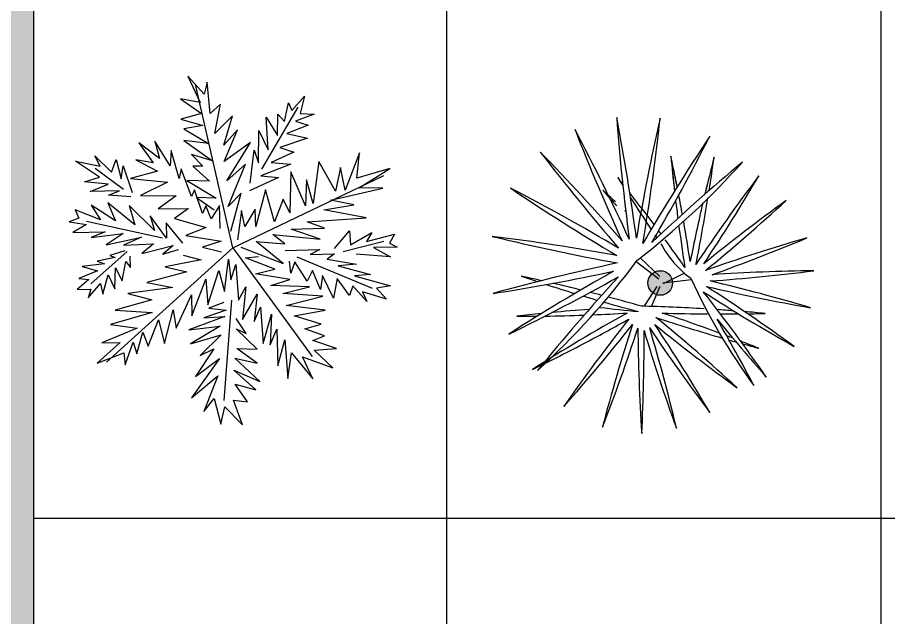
# Model space of a CAD drawing. Header units: inches. Extents: x 7658 to 73799, y 48 to 40262.
# Drawn here: x 11307 to 15635, y 22331 to 25311 of the extents above; entities that cross this region are included whole.
import ezdxf

# ---------------------------------------------------------------- set-up
doc = ezdxf.new("R2010")
doc.units = ezdxf.units.IN
doc.layers.add('www.cad-blocks.net', color=7, linetype='Continuous')

# ---------------------------------------------------------------- blocks, each defined once
blk = doc.blocks.new('A$C516926BB')
for p, q in [((0, 38.5194), (0, 0)), ((2.0521, 38.5194), (2.0521, 0)), ((4.2099, 38.5194), (4.2099, 0)), ((0, 22.1292), (62.4121, 22.1292))]:
    blk.add_line(p, q)
blk = doc.blocks.new('A$C6CAA186E')
at = {"color": 0}
for p, q in [((0.5885, 1.7324), (0.6502, 1.6011)), ((0.6703, 1.6436), (0.5885, 1.7324)), ((0.8121, 0.8804), (0.6272, 1.6911)), ((0.6859, 1.7029), (0.6703, 1.6436)), ((0.6997, 1.5475), (0.6859, 1.7029)), ((0.553, 1.6201), (0.6577, 1.5466)), ((0.6502, 1.6011), (0.553, 1.6201)), ((1.1056, 1.5624), (1.1693, 1.6332)), ((1.1693, 1.6332), (1.148, 1.5465)), ((0.7514, 1.5928), (0.6997, 1.5475)), ((0.7229, 1.4469), (0.7514, 1.5928)), ((0.9561, 1.2709), (1.1368, 1.5778)), ((1.0689, 1.5069), (1.09, 1.6)), ((1.09, 1.6), (1.1056, 1.5624)), ((0.6577, 1.5466), (0.5552, 1.5191)), ((0.5552, 1.5191), (0.6631, 1.4878)), ((0.8115, 1.5351), (0.7229, 1.4469)), ((0.7684, 1.389), (0.8115, 1.5351)), ((0.9877, 1.3663), (0.9779, 1.5281)), ((0.9779, 1.5281), (1.0346, 1.4368)), ((1.0346, 1.4368), (1.0365, 1.5441)), ((1.0365, 1.5441), (1.0689, 1.5069)), ((1.2175, 1.5438), (1.1235, 1.5081)), ((1.148, 1.5465), (1.2175, 1.5438)), ((0.6631, 1.4878), (0.5688, 1.471)), ((1.1871, 1.4884), (1.0806, 1.4483)), ((1.1235, 1.5081), (1.1871, 1.4884)), ((0.5688, 1.471), (0.6924, 1.3979)), ((0.8362, 1.4662), (0.7684, 1.389)), ((0.7701, 1.3091), (0.8362, 1.4662)), ((0.9407, 1.3022), (0.9415, 1.4621)), ((0.9415, 1.4621), (0.9877, 1.3663)), ((1.0806, 1.4483), (1.1842, 1.4252)), ((0.3451, 1.401), (0.4167, 1.3015)), ((0.4478, 1.3232), (0.3451, 1.401)), ((0.5012, 1.2865), (0.4249, 1.409)), ((0.4249, 1.409), (0.4478, 1.3232)), ((0.5701, 1.4121), (0.7111, 1.312)), ((0.6924, 1.3979), (0.5701, 1.4121)), ((0.9006, 1.4023), (0.7701, 1.3091)), ((0.7826, 1.2125), (0.9006, 1.4023)), ((1.1842, 1.4252), (1.0464, 1.3781)), ((0.5059, 1.3623), (0.5012, 1.2865)), ((0.5467, 1.2243), (0.5059, 1.3623)), ((0.6073, 1.3435), (0.6632, 1.2857)), ((0.7111, 1.312), (0.6073, 1.3435)), ((0.8986, 1.2003), (0.9183, 1.3648)), ((0.9183, 1.3648), (0.9407, 1.3022)), ((1.1163, 1.3543), (1.0038, 1.3035)), ((1.0464, 1.3781), (1.1163, 1.3543)), ((1.4425, 1.3508), (1.3707, 1.1662)), ((1.4284, 1.2263), (1.4425, 1.3508)), ((0.0314, 1.3101), (0.154, 1.2854)), ((0.151, 1.2306), (0.0314, 1.3101)), ((0.1277, 1.3374), (0.2094, 1.255)), ((0.154, 1.2854), (0.1277, 1.3374)), ((0.2094, 1.255), (0.2333, 1.3187)), ((0.2333, 1.3187), (0.2585, 1.2224)), ((0.3301, 1.3165), (0.4386, 1.2599)), ((0.4167, 1.3015), (0.3301, 1.3165)), ((1.0038, 1.3035), (1.1007, 1.2951)), ((1.2393, 1.3086), (1.2122, 1.0996)), ((1.3224, 1.1609), (1.2393, 1.3086)), ((0.2701, 1.17), (0.129, 1.2743)), ((0.2585, 1.2224), (0.2676, 1.2878)), ((0.2676, 1.2878), (0.3125, 1.1541)), ((0.4386, 1.2599), (0.3047, 1.2234)), ((0.5562, 1.2729), (0.5467, 1.2243)), ((0.6075, 1.1351), (0.5562, 1.2729)), ((0.6632, 1.2857), (0.6149, 1.2847)), ((0.6149, 1.2847), (0.6964, 1.2107)), ((0.8756, 1.2945), (0.7826, 1.2125)), ((0.7896, 1.0843), (0.8756, 1.2945)), ((1.1007, 1.2951), (0.9526, 1.2372)), ((1.1015, 1.2572), (1.0954, 1.053)), ((1.1746, 1.0883), (1.1015, 1.2572)), ((1.3473, 1.2793), (1.3224, 1.1609)), ((1.3707, 1.1662), (1.3473, 1.2793)), ((1.5936, 1.274), (1.4284, 1.2263)), ((1.4399, 1.1782), (1.5936, 1.274)), ((0.0757, 1.208), (0.151, 1.2306)), ((0.3047, 1.2234), (0.4882, 1.2062)), ((0.5848, 1.2146), (0.7298, 1.1272)), ((0.6964, 1.2107), (0.5848, 1.2146)), ((0.8121, 0.8804), (1.5628, 1.2397)), ((1.039, 1.2285), (0.8952, 1.1623)), ((0.9526, 1.2372), (1.039, 1.2285)), ((1.1782, 1.2168), (1.1746, 1.0883)), ((1.2122, 1.0996), (1.1782, 1.2168)), ((0.1938, 1.1958), (0.0757, 1.208)), ((0.1041, 1.1602), (0.1938, 1.1958)), ((0.4882, 1.2062), (0.3549, 1.1403)), ((1.2981, 1.1162), (1.5578, 1.1765)), ((1.5578, 1.1765), (1.4399, 1.1782)), ((0.2492, 1.1633), (0.1041, 1.1602)), ((0.195, 1.1411), (0.2492, 1.1633)), ((0.3067, 1.1329), (0.195, 1.1411)), ((0.3549, 1.1403), (0.5317, 1.1377)), ((0.5317, 1.1377), (0.4426, 1.0727)), ((0.6216, 1.167), (0.6075, 1.1351)), ((0.662, 1.05), (0.6216, 1.167)), ((0.7298, 1.1272), (0.6329, 1.1294)), ((0.6329, 1.1294), (0.7205, 1.0681)), ((0.8534, 1.1509), (0.7896, 1.0843)), ((0.8027, 0.9625), (0.8534, 1.1509)), ((0.9751, 1.1682), (0.9264, 0.9862)), ((1.0206, 1.0093), (0.9751, 1.1682)), ((0.2293, 1.0134), (0.1098, 1.0909)), ((0.1098, 1.0909), (0.1555, 1.0182)), ((0.1916, 1.1031), (0.2293, 1.0134)), ((0.3265, 0.9945), (0.1916, 1.1031)), ((0.2971, 1.0906), (0.3265, 0.9945)), ((0.4239, 0.965), (0.2971, 1.0906)), ((0.678, 1.0882), (0.662, 1.05)), ((0.7046, 1.0236), (0.678, 1.0882)), ((0.7474, 1.0897), (0.7046, 1.0236)), ((0.7498, 0.9761), (0.7474, 1.0897)), ((1.0624, 1.1217), (1.0206, 1.0093)), ((1.0954, 1.053), (1.0624, 1.1217)), ((1.2655, 1.0692), (1.4144, 1.0934)), ((1.4144, 1.0934), (1.2981, 1.1162)), ((0.0303, 1.0681), (0.048, 1.0264)), ((0.1555, 1.0182), (0.0303, 1.0681)), ((0.4426, 1.0727), (0.592, 1.0759)), ((0.592, 1.0759), (0.5236, 1.026)), ((0.8552, 1.0647), (0.8352, 0.919)), ((0.8717, 0.9851), (0.8552, 1.0647)), ((0.9245, 1.0725), (0.8717, 0.9851)), ((0.9264, 0.9862), (0.9245, 1.0725)), ((1.4747, 1.0295), (1.2655, 1.0692)), ((0.048, 1.0264), (0, 1.0085)), ((0, 1.0085), (0.0866, 0.9957)), ((0.0866, 0.9957), (0.0179, 0.9563)), ((0.4626, 0.9279), (0.0862, 1.0104)), ((0.4836, 0.9284), (0.4013, 1.0382)), ((0.4013, 1.0382), (0.4239, 0.965)), ((0.482, 1.0041), (0.4836, 0.9284)), ((0.5641, 0.9027), (0.482, 1.0041)), ((0.5236, 1.026), (0.6803, 0.981)), ((1.1826, 1.0085), (1.4747, 1.0295)), ((1.2675, 0.9767), (1.1826, 1.0085)), ((0.0179, 0.9563), (0.1778, 0.9597)), ((0.1778, 0.9597), (0.109, 0.9309)), ((0.6803, 0.981), (0.5801, 0.941)), ((1.1034, 0.9732), (1.2675, 0.9767)), ((1.2475, 0.9236), (1.1034, 0.9732)), ((1.318, 0.8767), (1.3919, 0.9646)), ((1.3919, 0.9646), (1.3976, 0.8953)), ((1.3976, 0.8953), (1.5036, 0.9565)), ((1.5036, 0.9565), (1.4772, 0.9117)), ((0.109, 0.9309), (0.2685, 0.9511)), ((0.2685, 0.9511), (0.1834, 0.8946)), ((0.1834, 0.8946), (0.3594, 0.932)), ((0.3594, 0.932), (0.2697, 0.8922)), ((0.5801, 0.941), (0.7554, 0.9131)), ((0.7554, 0.9131), (0.6613, 0.8838)), ((0.928, 0.9105), (1.0713, 0.8988)), ((1.0629, 0.8019), (0.928, 0.9105)), ((1.0114, 0.946), (1.2475, 0.9236)), ((1.0713, 0.8988), (1.0114, 0.946)), ((1.3604, 0.8608), (1.5634, 0.9135)), ((1.4772, 0.9117), (1.6153, 0.9483)), ((1.6153, 0.9483), (1.591, 0.9036)), ((0.8121, 0.8804), (0.1853, 0.3118)), ((0.2697, 0.8922), (0.419, 0.8996)), ((0.419, 0.8996), (0.3611, 0.8521)), ((0.3611, 0.8521), (0.5159, 0.8912)), ((0.5159, 0.8912), (0.4643, 0.848)), ((0.4643, 0.848), (0.5437, 0.8707)), ((0.6613, 0.8838), (0.7565, 0.8605)), ((0.8121, 0.8804), (1.2074, 0.3399)), ((0.8528, 0.8836), (1.0629, 0.8019)), ((1.072, 0.8673), (1.2445, 0.871)), ((1.2445, 0.871), (1.1966, 0.8468)), ((1.6293, 0.8834), (1.5115, 0.8809)), ((1.5115, 0.8809), (1.5967, 0.8343)), ((1.591, 0.9036), (1.6293, 0.8834)), ((0.2872, 0.8611), (0.1076, 0.7015)), ((0.2289, 0.8325), (0.1388, 0.8137)), ((0.2766, 0.865), (0.2013, 0.8424)), ((0.2013, 0.8424), (0.2289, 0.8325)), ((0.3037, 0.7814), (0.3024, 0.8382)), ((0.5654, 0.8438), (0.6563, 0.8205)), ((0.7712, 0.6631), (0.791, 0.8234)), ((0.791, 0.8234), (0.8037, 0.7206)), ((0.875, 0.8294), (0.9401, 0.8371)), ((1.0214, 0.7736), (0.875, 0.8294)), ((1.1316, 0.8349), (1.5053, 0.6787)), ((1.1966, 0.8468), (1.3186, 0.8494)), ((1.3186, 0.8494), (1.2812, 0.8233)), ((1.2812, 0.8233), (1.427, 0.7991)), ((1.5967, 0.8343), (1.4259, 0.8475)), ((0.1749, 0.7997), (0.0637, 0.7868)), ((0.0637, 0.7868), (0.1399, 0.7653)), ((0.1388, 0.8137), (0.1749, 0.7997)), ((0.2259, 0.6767), (0.23, 0.7799)), ((0.23, 0.7799), (0.263, 0.7153)), ((0.263, 0.7153), (0.2819, 0.8125)), ((0.2819, 0.8125), (0.3037, 0.7814)), ((0.6563, 0.8205), (0.4761, 0.7851)), ((0.4761, 0.7851), (0.584, 0.7601)), ((0.8037, 0.7206), (0.8273, 0.7968)), ((0.8273, 0.7968), (0.8416, 0.6204)), ((1.1018, 0.7543), (1.0942, 0.813)), ((1.1216, 0.8094), (1.1018, 0.7543)), ((1.1826, 0.7139), (1.1216, 0.8094)), ((1.427, 0.7991), (1.3367, 0.7909)), ((1.3367, 0.7909), (1.4975, 0.748)), ((0.1399, 0.7653), (0.0481, 0.7276)), ((0.1676, 0.6502), (0.1929, 0.7454)), ((0.1929, 0.7454), (0.2259, 0.6767)), ((0.584, 0.7601), (0.3852, 0.7074)), ((0.6885, 0.5961), (0.7437, 0.7677)), ((0.7437, 0.7677), (0.7712, 0.6631)), ((0.9251, 0.7505), (1.0214, 0.7736)), ((1.0961, 0.7226), (0.9251, 0.7505)), ((1.2088, 0.7671), (1.1826, 0.7139)), ((1.2487, 0.6732), (1.2088, 0.7671)), ((1.2577, 0.7429), (1.2487, 0.6732)), ((1.3127, 0.6304), (1.2577, 0.7429)), ((1.4975, 0.748), (1.4177, 0.74)), ((1.4177, 0.74), (1.5955, 0.6912)), ((0.0966, 0.7223), (0.0387, 0.6727)), ((0.0481, 0.7276), (0.0966, 0.7223)), ((0.0943, 0.6318), (0.1559, 0.7025)), ((0.1559, 0.7025), (0.1676, 0.6502)), ((0.3852, 0.7074), (0.5141, 0.6828)), ((0.6097, 0.5418), (0.6794, 0.7242)), ((0.6794, 0.7242), (0.6885, 0.5961)), ((1.0021, 0.6932), (1.0961, 0.7226)), ((1.1937, 0.6868), (1.0021, 0.6932)), ((1.3317, 0.7276), (1.3127, 0.6304)), ((1.3924, 0.6426), (1.3317, 0.7276)), ((0.0387, 0.6727), (0.1081, 0.6742)), ((0.1081, 0.6742), (0.0943, 0.6318)), ((0.5141, 0.6828), (0.2917, 0.6528)), ((0.2917, 0.6528), (0.4102, 0.6217)), ((0.8416, 0.6204), (0.878, 0.6864)), ((0.878, 0.6864), (0.8605, 0.524)), ((0.8605, 0.524), (0.9335, 0.6497)), ((0.9335, 0.6497), (0.9196, 0.5147)), ((1.0618, 0.6524), (1.1937, 0.6868)), ((1.2599, 0.6398), (1.0618, 0.6524)), ((1.4082, 0.6914), (1.3924, 0.6426)), ((1.4793, 0.6129), (1.4082, 0.6914)), ((1.4573, 0.6609), (1.4793, 0.6129)), ((1.5759, 0.6255), (1.4573, 0.6609)), ((1.5955, 0.6912), (1.5263, 0.6792)), ((1.5263, 0.6792), (1.5759, 0.6255)), ((0.4102, 0.6217), (0.2282, 0.5694)), ((0.531, 0.4812), (0.6074, 0.6469)), ((0.6074, 0.6469), (0.6097, 0.5418)), ((0.7682, 0.6083), (0.693, 0.5793)), ((0.8058, 0.6196), (0.768, 0.1222)), ((1.0778, 0.5938), (1.2599, 0.6398)), ((0.2282, 0.5694), (0.4115, 0.5586)), ((0.4737, 0.4042), (0.5165, 0.5713)), ((0.5165, 0.5713), (0.531, 0.4812)), ((0.7795, 0.5706), (0.6688, 0.5325)), ((0.693, 0.5793), (0.7795, 0.5706)), ((0.9196, 0.5147), (0.9497, 0.5848)), ((0.9497, 0.5848), (0.964, 0.4041)), ((1.2719, 0.5706), (1.0778, 0.5938)), ((1.1168, 0.5421), (1.2719, 0.5706)), ((0.4115, 0.5586), (0.2045, 0.4994)), ((0.3919, 0.3919), (0.4439, 0.5214)), ((0.4439, 0.5214), (0.4737, 0.4042)), ((0.7739, 0.539), (0.5943, 0.472)), ((0.6688, 0.5325), (0.7739, 0.539)), ((0.8788, 0.4549), (0.8288, 0.5296)), ((0.964, 0.4041), (1.0051, 0.5502)), ((1.0051, 0.5502), (0.9978, 0.3985)), ((1.2524, 0.5008), (1.1168, 0.5421)), ((0.3374, 0.4812), (0.1622, 0.4081)), ((0.2045, 0.4994), (0.3374, 0.4812)), ((0.5943, 0.472), (0.7497, 0.49)), ((0.7497, 0.49), (0.6021, 0.4027)), ((0.9331, 0.3761), (0.8299, 0.477)), ((0.8299, 0.477), (0.8788, 0.4549)), ((1.1708, 0.478), (1.2524, 0.5008)), ((1.2683, 0.4422), (1.1708, 0.478)), ((0.3359, 0.3528), (0.3652, 0.4608)), ((0.3652, 0.4608), (0.3919, 0.3919)), ((0.6021, 0.4027), (0.7548, 0.4481)), ((0.7548, 0.4481), (0.6497, 0.3448)), ((0.9978, 0.3985), (1.032, 0.475)), ((1.032, 0.475), (1.0358, 0.2941)), ((1.2099, 0.4199), (1.2683, 0.4422)), ((0.2527, 0.41), (0.1391, 0.3066)), ((0.1622, 0.4081), (0.2527, 0.41)), ((0.2782, 0.299), (0.3179, 0.4114)), ((0.3179, 0.4114), (0.3359, 0.3528)), ((1.0358, 0.2941), (1.0709, 0.4232)), ((1.0709, 0.4232), (1.0856, 0.23)), ((1.3286, 0.3803), (1.2099, 0.4199)), ((0.1391, 0.3066), (0.2706, 0.3578)), ((0.2706, 0.3578), (0.2782, 0.299)), ((0.7184, 0.3778), (0.6266, 0.2412)), ((0.6497, 0.3448), (0.7184, 0.3778)), ((0.832, 0.3803), (0.9331, 0.3761)), ((0.9345, 0.3067), (0.832, 0.3803)), ((1.0856, 0.23), (1.1039, 0.3587)), ((1.1039, 0.3587), (1.2098, 0.2284)), ((1.2172, 0.3717), (1.3286, 0.3803)), ((1.3096, 0.2831), (1.2172, 0.3717)), ((0.7468, 0.33), (0.6078, 0.1356)), ((0.6266, 0.2412), (0.7468, 0.33)), ((0.8225, 0.3317), (0.9345, 0.3067)), ((0.947, 0.2165), (0.8225, 0.3317)), ((1.159, 0.3388), (1.3096, 0.2831)), ((1.2098, 0.2284), (1.159, 0.3388)), ((0.8174, 0.2726), (0.947, 0.2165)), ((0.9269, 0.174), (0.8174, 0.2726)), ((0.6078, 0.1356), (0.7381, 0.2436)), ((0.7381, 0.2436), (0.6682, 0.0674)), ((0.8252, 0.2034), (0.9269, 0.174)), ((0.886, 0.1142), (0.8252, 0.2034)), ((0.6682, 0.0674), (0.7194, 0.1317)), ((0.7194, 0.1317), (0.7537, 0.004)), ((0.7537, 0.004), (0.7729, 0.0907)), ((0.7729, 0.0907), (0.8611, 0)), ((0.8611, 0), (0.8164, 0.1232)), ((0.8164, 0.1232), (0.886, 0.1142))]:
    blk.add_line(p, q, dxfattribs=at)
blk = doc.blocks.new('A$C443508DF')
h = blk.add_hatch(color=0)
edge = h.paths.add_edge_path()
edge.add_ellipse((0.8343, 0.7468), major_axis=(-0.0432, 0.0432), ratio=1, start_angle=225, end_angle=405)
edge.add_ellipse((0.8343, 0.7468), major_axis=(0.0432, 0.0432), ratio=1, start_angle=135, end_angle=315)
at = {"color": 0}
for p, q in [((0.8327, 0.7796), (0.7352, 0.8712)), ((0.8276, 0.766), (0.7151, 0.8525)), ((0.9548, 0.795), (0.8496, 0.7423)), ((0.9898, 0.7617), (0.8479, 0.7457)), ((0.7581, 0.6354), (0.8191, 0.7287)), ((0.7903, 0.6304), (0.8344, 0.7304))]:
    blk.add_line(p, q, dxfattribs=at)
for centre, major_axis, start_param, end_param in [((11.1261, 2.3462), (-7.4507, 7.4507), 0.859275, 0.916862), ((-9.9589, -0.4688), (7.6164, 7.6164), 5.631774, 5.688079), ((11.1071, -0.7756), (7.4507, 7.4507), 2.132176, 2.189762), ((-9.8754, 2.722), (7.6164, 7.6164), 5.331816, 5.390183), ((10.2278, 5.3364), (7.4507, 7.4507), 2.728, 2.785), ((-9.102, -3.544), (7.6164, 7.6164), 5.929701, 5.986007), ((9.8463, -4.3719), (-7.4507, 7.4507), 0.19706, 0.256761), ((-8.5128, 6.3725), (-7.6164, 7.6164), 3.399255, 3.455067), ((-7.4821, -6.1137), (-7.6164, 7.6164), 4.642879, 4.698611), ((8.5934, 7.8174), (-7.4507, 7.4507), 1.440604, 1.499035), ((-1.6945, 3.9699), (-2.7843, 2.7843), 3.016437, 3.19816), ((8.0077, -6.7311), (-7.4507, 7.4507), -0.088271, -0.03119), ((10.0011, 2.2467), (-6.4739, 6.4739), 0.880609, 0.899597), ((-7.8695, -0.505), (-6.3331, 6.3331), 4.121296, 4.138616), ((9.963, -0.9309), (-6.4739, 6.4739), 0.531201, 0.551942), ((-7.7698, 2.6015), (-6.3331, 6.3331), 3.770513, 3.789208), ((-7.8695, -0.505), (6.3331, 6.3331), 5.692092, 5.702132), ((-6.5374, -4.4348), (-6.4739, 6.4739), 4.595486, 4.599672), ((8.2296, 5.999), (6.3331, 6.3331), 2.912462, 2.917694), ((10.0011, 2.2467), (-6.4739, 6.4739), 0.88941, 0.899597), ((8.632, -4.2361), (-6.4739, 6.4739), 0.138919, 0.197952), ((-6.4034, 5.8073), (-6.3331, 6.3331), 3.339369, 3.396926), ((9.963, -0.9309), (-6.4739, 6.4739), 0.542612, 0.551942), ((-7.7698, 2.6015), (-6.3331, 6.3331), 3.770513, 3.77984), ((-4.8627, -8.3468), (-7.6164, 7.6164), -1.320265, -1.263135), ((5.9882, 9.9496), (-7.4507, 7.4507), 1.762043, 1.821489), ((-5.4671, -5.428), (6.3331, 6.3331), 0.039346, 0.048937), ((7.4443, 7.23), (6.4739, 6.4739), 3.074116, 3.085448), ((-6.5374, -4.4348), (-6.4739, 6.4739), 4.567501, 4.58916), ((8.2296, 5.999), (-6.3331, 6.3331), 1.354939, 1.375793), ((-7.8695, -0.505), (-6.3331, 6.3331), 4.105759, 4.116678), ((-7.8695, -0.505), (-6.3331, 6.3331), 4.105759, 4.116678), ((-7.7698, 2.6015), (6.3331, 6.3331), 5.299621, 5.337296), ((10.0011, 2.2467), (6.4739, 6.4739), 2.475625, 2.485355), ((10.0011, 2.2467), (6.4739, 6.4739), 2.475625, 2.485355), ((9.963, -0.9309), (-6.4739, 6.4739), 0.556733, 0.589171), ((6.8319, -6.2573), (6.4739, 6.4739), 1.412542, 1.46882), ((-4.6035, 7.7484), (6.3331, 6.3331), 4.611365, 4.670549), ((-5.4671, -5.428), (-6.3331, 6.3331), -1.539214, -1.538599), ((-7.8695, -0.505), (6.3331, 6.3331), 5.650119, 5.672316), ((-6.5374, -4.4348), (6.4739, 6.4739), 6.131989, 6.13411), ((10.0011, 2.2467), (6.4739, 6.4739), 2.489791, 2.51217), ((-1.3201, -9.7119), (-7.6164, 7.6164), -0.966384, -0.908264), ((2.4973, 11.2148), (-7.4507, 7.4507), 2.116914, 2.177302), ((8.2296, 5.999), (-6.3331, 6.3331), 1.379352, 1.381416), ((8.2296, 5.999), (6.3331, 6.3331), 2.951011, 2.952212), ((-6.5374, -4.4348), (6.4739, 6.4739), 6.109703, 6.12808), ((4.1065, -7.8244), (6.4739, 6.4739), 1.066911, 1.124775), ((-1.9077, 9.2273), (-6.3331, 6.3331), 2.697668, 2.754122), ((1.2791, 1.1737), (-0.3526, 0.3526), 1.270309, 1.72704), ((2.874, -9.6871), (7.6164, 7.6164), 0.995997, 1.055035), ((-2.4167, 3.203), (-2.7688, 2.7688), 3.096545, 3.285453), ((-1.6034, 11.1083), (7.4507, 7.4507), 4.080213, 4.137835), ((5.8803, -8.5844), (7.6164, 7.6164), 1.297548, 1.353889), ((3.0219, 9.2617), (-6.3331, 6.3331), 2.028951, 2.038594), ((-1.7729, -8.1722), (-6.4739, 6.4739), -1.007601, -0.996228), ((0.8343, 0.7468), (0.0432, 0.0432), 5.497787, 11.780972), ((0.4632, 9.6917), (6.3331, 6.3331), 3.996229, 4.053864), ((1.6923, -8.3477), (6.4739, 6.4739), 0.795857, 0.851057), ((-4.5214, 9.971), (7.4507, 7.4507), 4.379067, 4.43739), ((8.5726, -6.4944), (7.6164, 7.6164), 1.615122, 1.672147), ((3.0219, 9.2617), (-6.3331, 6.3331), 2.043708, 2.060304), ((-1.7729, -8.1722), (-6.4739, 6.4739), -1.02951, -1.014006), ((3.8179, 2.078), (-2.2058, 2.2058), 1.217874, 1.416567), ((-1.0257, -8.1527), (6.4739, 6.4739), 0.496657, 0.553011), ((-1.7729, -8.1722), (-6.4739, 6.4739), -1.041168, -1.034744), ((-6.1547, -4.9487), (6.4739, 6.4739), 6.105595, 6.163115), ((5.8926, 8.2363), (6.3331, 6.3331), 3.355488, 3.41432), ((3.1171, 9.4476), (-6.3331, 6.3331), 2.12484, 2.183868), ((-3.8877, -6.9714), (-6.4739, 6.4739), -1.414483, -1.356771), ((3.0219, 9.2617), (6.3331, 6.3331), 3.635993, 3.644085), ((3.0219, 9.2617), (-6.3331, 6.3331), 2.077511, 2.096931), ((-1.7729, -8.1722), (-6.4739, 6.4739), -1.063522, -1.045452), ((1.1747, -8.5136), (6.4739, 6.4739), 0.861191, 0.881562), ((1.6339, 9.715), (-6.4739, 6.4739), 2.23581, 2.256842), ((0.5111, -8.5211), (6.4739, 6.4739), 0.726204, 0.76031), ((0.5111, -8.5211), (-6.4739, 6.4739), -0.860566, -0.851628), ((1.1747, -8.5136), (6.4739, 6.4739), 0.887209, 0.900613), ((0.1329, 9.5376), (-6.3331, 6.3331), 2.354995, 2.366287), ((5.0167, -7.2333), (6.3331, 6.3331), 1.292206, 1.353335), ((0.1329, 9.5376), (6.3331, 6.3331), 3.941342, 3.963117), ((7.6943, -4.9999), (-6.3331, 6.3331), 0.114653, 0.175041), ((-3.7958, 8.5551), (-6.4739, 6.4739), 2.840668, 2.866755), ((0.1329, 9.5376), (-6.3331, 6.3331), 2.397097, 2.416123), ((-4.9706, -6.5219), (6.4739, 6.4739), 0.043364, 0.101732), ((3.6383, 9.0749), (6.3331, 6.3331), 3.605991, 3.64474), ((-2.052, -8.0876), (6.4739, 6.4739), 0.430697, 0.463496), ((1.1405, 9.5491), (-6.3331, 6.3331), 2.323145, 2.348135), ((-6.6321, -3.9229), (-6.3331, 6.3331), 4.410051, 4.45211), ((8.0696, 6.2139), (6.3331, 6.3331), 3.038358, 3.080417), ((1.1405, 9.5491), (6.3331, 6.3331), 3.926207, 3.936287), ((0.5111, -8.5211), (-6.4739, 6.4739), -0.877781, -0.866585), ((1.1405, 9.5491), (-6.3331, 6.3331), 2.370555, 2.380226), ((-6.4871, 6.217), (-6.4739, 6.4739), 3.200219, 3.258339), ((9.2127, -2.233), (-6.3331, 6.3331), 0.470466, 0.529912), ((-7.9826, 3.3574), (-6.4739, 6.4739), 3.55509, 3.612219), ((9.6792, 0.5903), (6.3331, 6.3331), 2.363716, 2.422147), ((8.2255, 5.5044), (6.3331, 6.3331), 2.945889, 3.003476), ((-7.9934, -2.0878), (6.4739, 6.4739), 5.730725, 5.787031), ((-6.8146, -4.5318), (6.4739, 6.4739), 6.028654, 6.084959), ((6.4614, 7.4866), (6.3331, 6.3331), 3.243786, 3.301372), ((-8.4015, 0.4618), (6.4739, 6.4739), 5.447325, 5.503058), ((9.3302, 3.0914), (-6.3331, 6.3331), 1.077751, 1.134751), ((-2.052, -8.0876), (-6.4739, 6.4739), -1.14798, -1.144445), ((-3.7958, 8.5551), (-6.4739, 6.4739), 2.807717, 2.840668), ((3.6383, 9.0749), (-6.3331, 6.3331), 2.077772, 2.081788), ((-2.052, -8.0876), (6.4739, 6.4739), 0.407684, 0.41829), ((3.6383, 9.0749), (-6.3331, 6.3331), 2.085556, 2.094895)]:
    blk.add_ellipse(centre, major_axis=major_axis, ratio=1, start_param=start_param, end_param=end_param, dxfattribs=at)
blk = doc.blocks.new('format')
at = {"layer": 'www.cad-blocks.net', "true_color": 0x444444}
blk.add_hatch(color=250, dxfattribs=at).paths.add_polyline_path([(7657.7, 48.2), (11386.7, 48.2), (11386.7, 40261.7), (7657.7, 40261.7)])
at = {"layer": 'www.cad-blocks.net'}
blk.add_line((11386.7, 40261.7), (11386.7, 48.2), dxfattribs=at)
at = {"layer": 'www.cad-blocks.net', "color": 250, "true_color": 0x444444}
blk.add_line((11386.7, 40261.7), (11386.7, 48.2), dxfattribs=at)
at = {"layer": 'www.cad-blocks.net', "color": 155, "true_color": 0x546d8e}
blk.add_line((11386.7, 39213.8), (11386.7, 694.4), dxfattribs=at)

msp = doc.modelspace()

# ---------------------------------------------------------------- block references
msp.add_blockref('format', (0, 0))
at = {"xscale": 1000, "yscale": 1000, "zscale": 1000}
for name, p in [('A$C6CAA186E', (11564.3, 23287.2)), ('A$C443508DF', (13666.3, 23245.6))]:
    msp.add_blockref(name, p, dxfattribs=at)
at = {"layer": 'www.cad-blocks.net', "color": 155, "true_color": 0x546d8e, "xscale": 1000, "yscale": 1000, "zscale": 1000}
msp.add_blockref('A$C516926BB', (11386.7, 694.4), dxfattribs=at)

doc.saveas('drawing.dxf')
